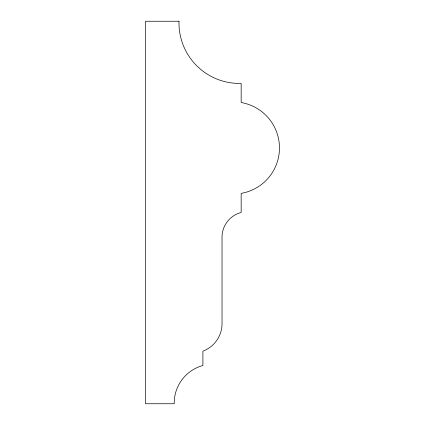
<?xml version="1.0" encoding="UTF-8"?>
<svg xmlns="http://www.w3.org/2000/svg" width="425" height="425" viewBox="0 0 425 425"><rect width="100%" height="100%" fill="white"/><g stroke="black" fill="none" stroke-linecap="round" stroke-linejoin="round"><path stroke-width="0.64" d="M178.999 21.25L145.531 21.25L145.531 403.75L174.218 403.75A38.93 38.93 0 0 1 202.906 365.5L202.906 351.156A29.49 29.49 0 0 0 222.031 322.469L222.031 236.406A25.511 25.511 0 0 1 241.156 212.5L241.156 193.375A46.081 46.081 0 0 0 241.156 102.531L241.156 83.406A60.467 60.467 0 0 1 178.999 21.25"/></g></svg>
